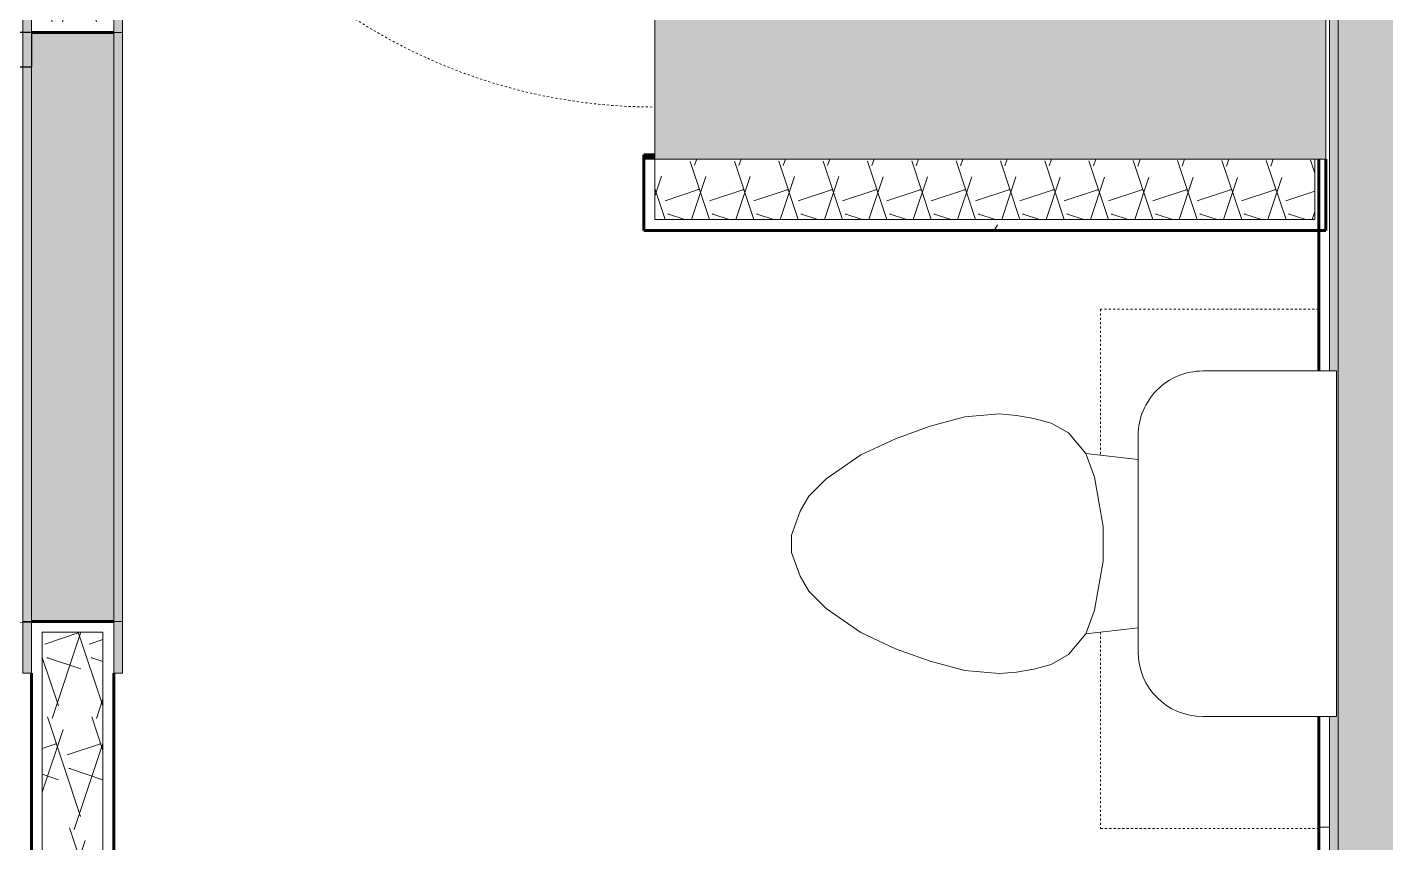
# Model space of a CAD drawing. Header units: inches. Extents: x -4110 to -1807, y 9775 to 11251.
# Drawn here: x -3417.8 to -3339.3, y 10295.4 to 10342.5 of the extents above; entities that cross this region are included whole.
import ezdxf

# ---------------------------------------------------------------- set-up
doc = ezdxf.new("R2010")
doc.units = ezdxf.units.IN
doc.header["$MEASUREMENT"] = 0
doc.linetypes.add('Dash', pattern=[0.25, 0.125, -0.125])
for name, color, linetype, lineweight in [('0-1', 7, 'Continuous', 5), ('0-2', 7, 'Continuous', 9), ('A-DOOR-3', 7, 'Continuous', 9), ('A-DOOR-4', 50, 'Continuous', 30), ('A-DOOR-FRAM-1', 31, 'Continuous', 18), ('A-DOOR-FRAM-2', 7, 'Continuous', 9), ('A-WALL', 113, 'Continuous', 18), ('A-WALL-1', 8, 'Continuous', 5), ('A-WALL-4', 252, 'Continuous', 18), ('A-WALL-5', 250, 'Continuous', 60), ('A-WALL-6', 10, 'Continuous', 18), ('A-WALL-PATT-1', 7, 'Continuous', 9), ('A-WALL-PATT-2', 253, 'Continuous', 9), ('A-WALL-PATT-4', 111, 'Continuous', 9), ('I-WALL-4', 2, 'Continuous', 5), ('I-WALL-5', 2, 'Continuous', 60), ('P-SANR-FIXT-2', 7, 'Continuous', 9), ('P-SANR-FIXT-3', 90, 'Continuous', 9), ('P-SANR-FIXT-4', 253, 'Continuous', 9), ('P-SANR-FIXT-HDLN-1', 7, 'Dash', 9), ('Q-CASE-5', 7, 'Dash', 9)]:
    doc.layers.add(name, color=color, linetype=linetype, lineweight=lineweight)
pattern_1 = [(0, (0, 0), (20.48, 5.12), [0.845, -14.515, 0.845, -14.515, -81.92]), (0, (0, 0), (20.48, 5.12), [-30.72, 0.845, -29.875, 0.845, -14.515, -35.84]), (0, (0, 0), (20.48, 5.12), [-76.8, 0.845, -9.395, 0.845, -24.755]), (120, (7.68, 2.56), (-14.67405, 15.1762003), [0.845, -14.515, 0.845, -14.515, -81.92]), (120, (7.68, 2.56), (-14.67405, 15.1762003), [-30.72, 0.845, -29.875, 0.845, -14.515, -35.84]), (120, (7.68, 2.56), (-14.67405, 15.1762003), [-76.8, 0.845, -9.395, 0.845, -24.755]), (240, (10.24, 12.8), (-5.80595, -20.2962003), [0.845, -14.515, 0.845, -14.515, -81.92]), (240, (10.24, 12.8), (-5.80595, -20.2962003), [-30.72, 0.845, -29.875, 0.845, -14.515, -35.84]), (240, (10.24, 12.8), (-5.80595, -20.2962003), [-76.8, 0.845, -9.395, 0.845, -24.755])]
pattern_2 = [(161.57, (0.32, 0.32), (-2.560496185, -0.000537386), [0, -18.214, 2.022, 0]), (18.43, (-0.32, 0.32), (-2.560496185, 0.000537386), [0, -18.214, 2.022, 0]), (108.43, (0.32, 0.32), (1.27922091, -6.400876726), [6.07, -14.166]), (71.57, (-0.32, 0.32), (1.27922091, 6.400876726), [6.07, -14.166])]

# ---------------------------------------------------------------- blocks, each defined once
blk = doc.blocks.new('Toilet-Domestic-3D - Toilet-Domestic-3D-3234795-ENLARGED RCP - 1ST FLOOR PLAN - WEST')
at = {"layer": 'P-SANR-FIXT-2'}
for p, q in [((-1.874, 11.5), (-0.5, 12)), ((-0.5, 12), (0.5, 12)), ((0.5, 12), (1.874, 11.5)), ((-3.74, 10), (-2.74, 11)), ((-2.74, 11), (-1.874, 11.5)), ((1.874, 11.5), (2.74, 11)), ((2.74, 11), (3.74, 10)), ((-5.127, 8), (-3.74, 10)), ((3.74, 10), (5.127, 8)), ((-6.06, 6), (-5.127, 8)), ((5.127, 8), (6.06, 6)), ((-6.788, 4), (-6.06, 6)), ((6.06, 6), (6.788, 4)), ((-7.326, 1.992), (-6.788, 4)), ((6.788, 4), (7.326, 1.992)), ((-7.5, 0), (-7.326, 1.992)), ((7.326, 1.992), (7.5, 0)), ((-7.413, -0.996), (-7.5, 0)), ((7.5, 0), (7.413, -0.996)), ((-7.236, -2), (-7.413, -0.996)), ((7.413, -0.996), (7.236, -2)), ((-6.968, -3), (-7.236, -2)), ((7.236, -2), (6.968, -3)), ((-6.401, -4), (-6.968, -3)), ((6.968, -3), (6.401, -4)), ((-5.209, -5), (-6.401, -4)), ((6.401, -4), (5.209, -5)), ((-3.836, -5.5), (-5.209, -5)), ((-4.862, -8.024), (-5.209, -5)), ((5.209, -5), (3.836, -5.5)), ((4.862, -8.024), (5.209, -5)), ((-1, -6), (-3.836, -5.5)), ((1, -6), (-1, -6)), ((3.836, -5.5), (1, -6)), ((6.25, -8.024), (-6.25, -8.024)), ((-9.976, -11.75), (-9.976, -19.476)), ((9.976, -19.476), (9.976, -11.75)), ((-9.976, -19.476), (9.976, -19.476))]:
    blk.add_line(p, q, dxfattribs=at)
for centre, start, end in [((-6.25, -11.75), 90, 180), ((6.25, -11.75), 0, 90)]:
    blk.add_arc(centre, 3.726, start, end, dxfattribs=at)
blk = doc.blocks.new('300 Series Wall Hung Cabinet_326 - 30_-V13-ENLARGED RCP - 1ST FLOOR PLAN - WEST')
at = {"layer": 'Q-CASE-5'}
for p, q in [((-15, -0.588), (-15, -13.188)), ((15, -13.188), (15, -0.588)), ((-15, -13.188), (-6.561, -13.188)), ((3.662, -13.188), (15, -13.188))]:
    blk.add_line(p, q, dxfattribs=at)
blk = doc.blocks.new('SWING - SINGLE - FLUSH - SWING - FLUSH - 2-10 x 6-8 - PRIVACY-3983844-ENLARGED RCP - 1ST FLOOR PLAN - WEST')
at = {"layer": 'A-DOOR-FRAM-1'}
for points in [[(-17.625, 2.375), (-17, 2.375), (-17, 2.875), (-20, 2.875), (-20, 2.375)], [(-17, 2.375), (17, 2.375), (17, 2.875), (-17, 2.875)], [(17.625, 2.375), (20, 2.375), (20, 2.875), (17, 2.875), (17, 2.375)], [(-17, -2.875), (-17, -2.375), (-20, -2.375), (-20, -2.875), (-17.625, -2.875)], [(-16.5, -2.875), (17, -2.875), (17, -2.375), (-17, -2.375), (-17, -2.875)], [(20, -2.875), (20, -2.375), (17, -2.375), (17, -2.875), (17.625, -2.875)]]:
    blk.add_hatch(color=256, dxfattribs=at).paths.add_polyline_path(points, flags=0)
at = {"layer": 'A-DOOR-3'}
blk.add_arc((17, 2.375), 34.067, 93.36569, 180, dxfattribs=at)
at = {"layer": 'A-DOOR-4'}
for p, q in [((15, 2.375), (15, 36.383)), ((17, 36.383), (15, 36.383)), ((17, 2.375), (17, 36.383)), ((17, 2.375), (15, 2.375))]:
    blk.add_line(p, q, dxfattribs=at)
at = {"layer": 'A-DOOR-FRAM-2'}
for p, q in [((-17, 2.875), (-20, 2.875)), ((-20, 2.375), (-20, 2.875)), ((-20, 2.375), (-17, 2.375)), ((17, 2.875), (-17, 2.875)), ((-17, 2.375), (-17, 2.875)), ((-17, 2.375), (17, 2.375)), ((20, 2.875), (17, 2.875)), ((17, 2.375), (17, 2.875)), ((17, 2.375), (20, 2.375)), ((20, 2.375), (20, 2.875)), ((-17, -2.375), (-20, -2.375)), ((-20, -2.375), (-20, -2.875)), ((-20, -2.875), (-17, -2.875)), ((17, -2.375), (-17, -2.375)), ((-17, -2.375), (-17, -2.875)), ((-17, -2.875), (17, -2.875)), ((20, -2.375), (17, -2.375)), ((17, -2.375), (17, -2.875)), ((17, -2.875), (20, -2.875)), ((20, -2.375), (20, -2.875))]:
    blk.add_line(p, q, dxfattribs=at)
blk = doc.blocks.new('The Shower - The Shower-4051523-ENLARGED RCP - 1ST FLOOR PLAN - WEST')
at = {"layer": 'P-SANR-FIXT-3'}
h = blk.add_hatch(color=256, dxfattribs=at)
h.paths.add_polyline_path([(38.5, 39.25), (0, 39.25), (0, 0.5), (38.5, 0.5), (38.5, 31.361)], flags=0)
h.paths.add_polyline_path([(20.75, 35.562), (20.699, 35.174), (20.549, 34.812), (20.311, 34.502), (20, 34.263), (19.638, 34.114), (19.25, 34.062), (18.862, 34.114), (18.5, 34.263), (18.189, 34.502), (17.951, 34.812), (17.801, 35.174), (17.754, 35.595), (17.801, 35.951), (17.951, 36.312), (18.189, 36.623), (18.5, 36.862), (18.862, 37.011), (19.25, 37.062), (19.638, 37.011), (20.04, 36.831), (20.311, 36.623), (20.549, 36.312), (20.699, 35.951), (20.746, 35.595)], flags=0)
at = {"layer": 'P-SANR-FIXT-4'}
blk.add_hatch(color=256, dxfattribs=at).paths.add_polyline_path([(20.75, 35.562), (20.699, 35.951), (20.549, 36.312), (20.311, 36.623), (20, 36.862), (19.638, 37.011), (19.25, 37.062), (18.862, 37.011), (18.5, 36.862), (18.189, 36.623), (17.951, 36.312), (17.801, 35.951), (17.754, 35.53), (17.801, 35.174), (17.951, 34.812), (18.189, 34.502), (18.5, 34.263), (18.862, 34.114), (19.25, 34.062), (19.638, 34.114), (20, 34.263), (20.311, 34.502), (20.549, 34.812), (20.699, 35.174), (20.748, 35.545)], flags=0)
at = {"layer": 'P-SANR-FIXT-2'}
for p, q in [((0, 0.5), (0, 39.25)), ((0, 39.25), (38.5, 39.25)), ((38.5, 39.25), (38.5, 0.5)), ((38.5, 0.5), (0, 0.5))]:
    blk.add_line(p, q, dxfattribs=at)
for start, end in [(0, 180), (180, 360)]:
    blk.add_arc((19.25, 35.562), 1.5, start, end, dxfattribs=at)
at = {"layer": 'P-SANR-FIXT-HDLN-1'}
blk.add_line((35, 39.25), (35, 71.25), dxfattribs=at)
blk.add_arc((35, 39.25), 32, 90, 180, dxfattribs=at)
blk = doc.blocks.new('CTR - 1st Phase - Unit Layouts_rvt-1-ENLARGED RCP - 1ST FLOOR PLAN - WEST')
at = {"layer": 'A-WALL-1'}
blk.add_hatch(color=256, dxfattribs=at).paths.add_polyline_path([(-3412.757, 10308.214), (-3412.757, 10342.214), (-3417.507, 10342.214), (-3417.507, 10308.214), (-3413.382, 10308.214)], flags=0)
at = {"layer": 'A-WALL-4'}
blk.add_hatch(color=256, dxfattribs=at).paths.add_polyline_path([(-3381.507, 10334.914), (-3381.507, 10335.164), (-3382.132, 10335.164), (-3382.132, 10334.914)], flags=0)
at = {"layer": 'A-WALL-PATT-1'}
h = blk.add_hatch(dxfattribs=at)
h.set_pattern_fill('FP_1', color=256, style=0, pattern_type=2)
h.set_pattern_definition(pattern_1)
h.paths.add_polyline_path([(-3416.882, 10293.589), (-3416.882, 10307.589), (-3415.132, 10307.589), (-3415.132, 10308.214), (-3417.507, 10308.214), (-3417.507, 10293.589)], flags=0)
h.paths.add_polyline_path([(-3417.507, 10342.214), (-3415.132, 10342.214), (-3415.132, 10342.839), (-3416.882, 10342.839), (-3416.882, 10345.214), (-3417.507, 10345.214), (-3417.507, 10342.839)], flags=0)
h = blk.add_hatch(dxfattribs=at)
h.set_pattern_fill('FP_1', color=256, style=0, pattern_type=2)
h.set_pattern_definition(pattern_1)
h.paths.add_polyline_path([(-3343.948, 10330.789), (-3343.161, 10330.796), (-3343.161, 10334.914), (-3343.382, 10334.914), (-3343.382, 10331.414), (-3381.507, 10331.414), (-3381.507, 10334.914), (-3382.132, 10334.914), (-3382.132, 10330.789), (-3353.5, 10330.789)], flags=0)
at = {"layer": 'A-WALL-PATT-2'}
h = blk.add_hatch(dxfattribs=at)
h.set_pattern_fill('FP_2', color=256, style=0, pattern_type=2)
h.set_pattern_definition(pattern_2)
h.paths.add_polyline_path([(-3413.382, 10290.089), (-3413.382, 10307.589), (-3416.882, 10307.589), (-3416.882, 10290.089)], flags=0)
h.paths.add_polyline_path([(-3416.882, 10342.839), (-3413.382, 10342.839), (-3413.382, 10345.214), (-3416.882, 10345.214)], flags=0)
h = blk.add_hatch(dxfattribs=at)
h.set_pattern_fill('FP_2', color=256, style=0, pattern_type=2)
h.set_pattern_definition(pattern_2)
h.paths.add_polyline_path([(-3381.507, 10331.414), (-3343.382, 10331.414), (-3343.382, 10334.914), (-3381.507, 10334.914), (-3381.507, 10332.133)], flags=0)
at = {"layer": 'A-WALL-5'}
for p, q in [((-3412.757, 10342.214), (-3417.507, 10342.214)), ((-3382.132, 10335.164), (-3381.507, 10335.164)), ((-3382.132, 10334.914), (-3382.132, 10335.164)), ((-3382.132, 10331.414), (-3382.132, 10334.914)), ((-3342.757, 10334.914), (-3342.757, 10331.414)), ((-3382.132, 10330.789), (-3382.132, 10331.414)), ((-3342.757, 10331.414), (-3342.757, 10330.789)), ((-3342.757, 10330.789), (-3382.132, 10330.789)), ((-3417.507, 10308.214), (-3412.757, 10308.214)), ((-3417.507, 10294.214), (-3417.507, 10305.214)), ((-3412.757, 10305.214), (-3412.757, 10289.464))]:
    blk.add_line(p, q, dxfattribs=at)
at = {"layer": 'A-WALL-6'}
for p, q in [((-3417.507, 10342.214), (-3417.507, 10308.214)), ((-3412.757, 10308.214), (-3412.757, 10342.214)), ((-3381.507, 10334.914), (-3382.132, 10334.914)), ((-3381.507, 10334.914), (-3382.132, 10334.914)), ((-3381.507, 10331.414), (-3381.507, 10334.914)), ((-3343.382, 10334.914), (-3343.382, 10331.414)), ((-3343.382, 10331.414), (-3381.507, 10331.414)), ((-3416.882, 10293.589), (-3416.882, 10307.589)), ((-3416.882, 10307.589), (-3415.132, 10307.589)), ((-3415.132, 10307.589), (-3413.382, 10307.589)), ((-3413.382, 10307.589), (-3413.382, 10290.089))]:
    blk.add_line(p, q, dxfattribs=at)
at = {"layer": '0-2'}
for name, p, rotation in [('The Shower - The Shower-4051523-ENLARGED RCP - 1ST FLOOR PLAN - WEST', (-3342.257, 10334.914), 89.99999999995434), ('SWING - SINGLE - FLUSH - SWING - FLUSH - 2-10 x 6-8 - PRIVACY-3983844-ENLARGED RCP - 1ST FLOOR PLAN - WEST', (-3415.132, 10325.214), 90), ('300 Series Wall Hung Cabinet_326 - 30_-V13-ENLARGED RCP - 1ST FLOOR PLAN - WEST', (-3342.574, 10311.246), 270.0000000000009), ('Toilet-Domestic-3D - Toilet-Domestic-3D-3234795-ENLARGED RCP - 1ST FLOOR PLAN - WEST', (-3361.612, 10312.696), 89.99999999958618)]:
    blk.add_blockref(name, p, dxfattribs=dict(at, rotation=rotation))

msp = doc.modelspace()

# ---------------------------------------------------------------- hatches: boundary and pattern name
at = {"layer": 'A-WALL-PATT-4'}
h = msp.add_hatch(dxfattribs=at)
h.set_pattern_fill('FP_2', color=256, style=0, pattern_type=2)
h.set_pattern_definition(pattern_2)
h.paths.add_polyline_path([(-3336.536, 10017.089), (-3336.536, 10374.039), (-3342.036, 10374.039), (-3342.036, 10017.089)], flags=0)
h = msp.add_hatch(dxfattribs=at)
h.set_pattern_fill('FP_1', color=256, style=0, pattern_type=2)
h.set_pattern_definition(pattern_1)
h.paths.add_polyline_path([(-3342.536, 10017.089), (-3342.536, 10302.719), (-3343.161, 10302.719), (-3343.161, 10160.789), (-3342.761, 10160.789), (-3342.761, 10157.289), (-3343.161, 10157.289), (-3343.161, 10017.089)], flags=0)
h.paths.add_polyline_path([(-3343.161, 10322.672), (-3342.536, 10322.672), (-3342.536, 10373.414), (-3342.757, 10373.388), (-3342.757, 10334.914), (-3343.161, 10334.914), (-3343.161, 10331.87)], flags=0)
at = {"layer": 'I-WALL-4'}
msp.add_hatch(color=256, dxfattribs=at).paths.add_polyline_path([(-3342.036, 10017.089), (-3342.036, 10374.039), (-3342.536, 10374.039), (-3342.536, 10322.672), (-3342.136, 10322.672), (-3342.136, 10302.719), (-3342.536, 10302.719), (-3342.536, 10017.089)], flags=0)

# ---------------------------------------------------------------- linework, layer by layer
at = {"layer": 'A-WALL'}
for p, q in [((-3342.536, 10374.039), (-3342.536, 10322.672)), ((-3342.036, 10374.039), (-3342.036, 10017.089)), ((-3342.536, 10302.719), (-3342.536, 10017.089))]:
    msp.add_line(p, q, dxfattribs=at)
at = {"layer": 'I-WALL-5'}
for p, q in [((-3343.161, 10322.672), (-3343.161, 10334.914)), ((-3343.161, 10017.089), (-3343.161, 10302.719))]:
    msp.add_line(p, q, dxfattribs=at)

# ---------------------------------------------------------------- block references
at = {"layer": '0-1'}
msp.add_blockref('CTR - 1st Phase - Unit Layouts_rvt-1-ENLARGED RCP - 1ST FLOOR PLAN - WEST', (0, 0), dxfattribs=at)

doc.saveas('drawing.dxf')
